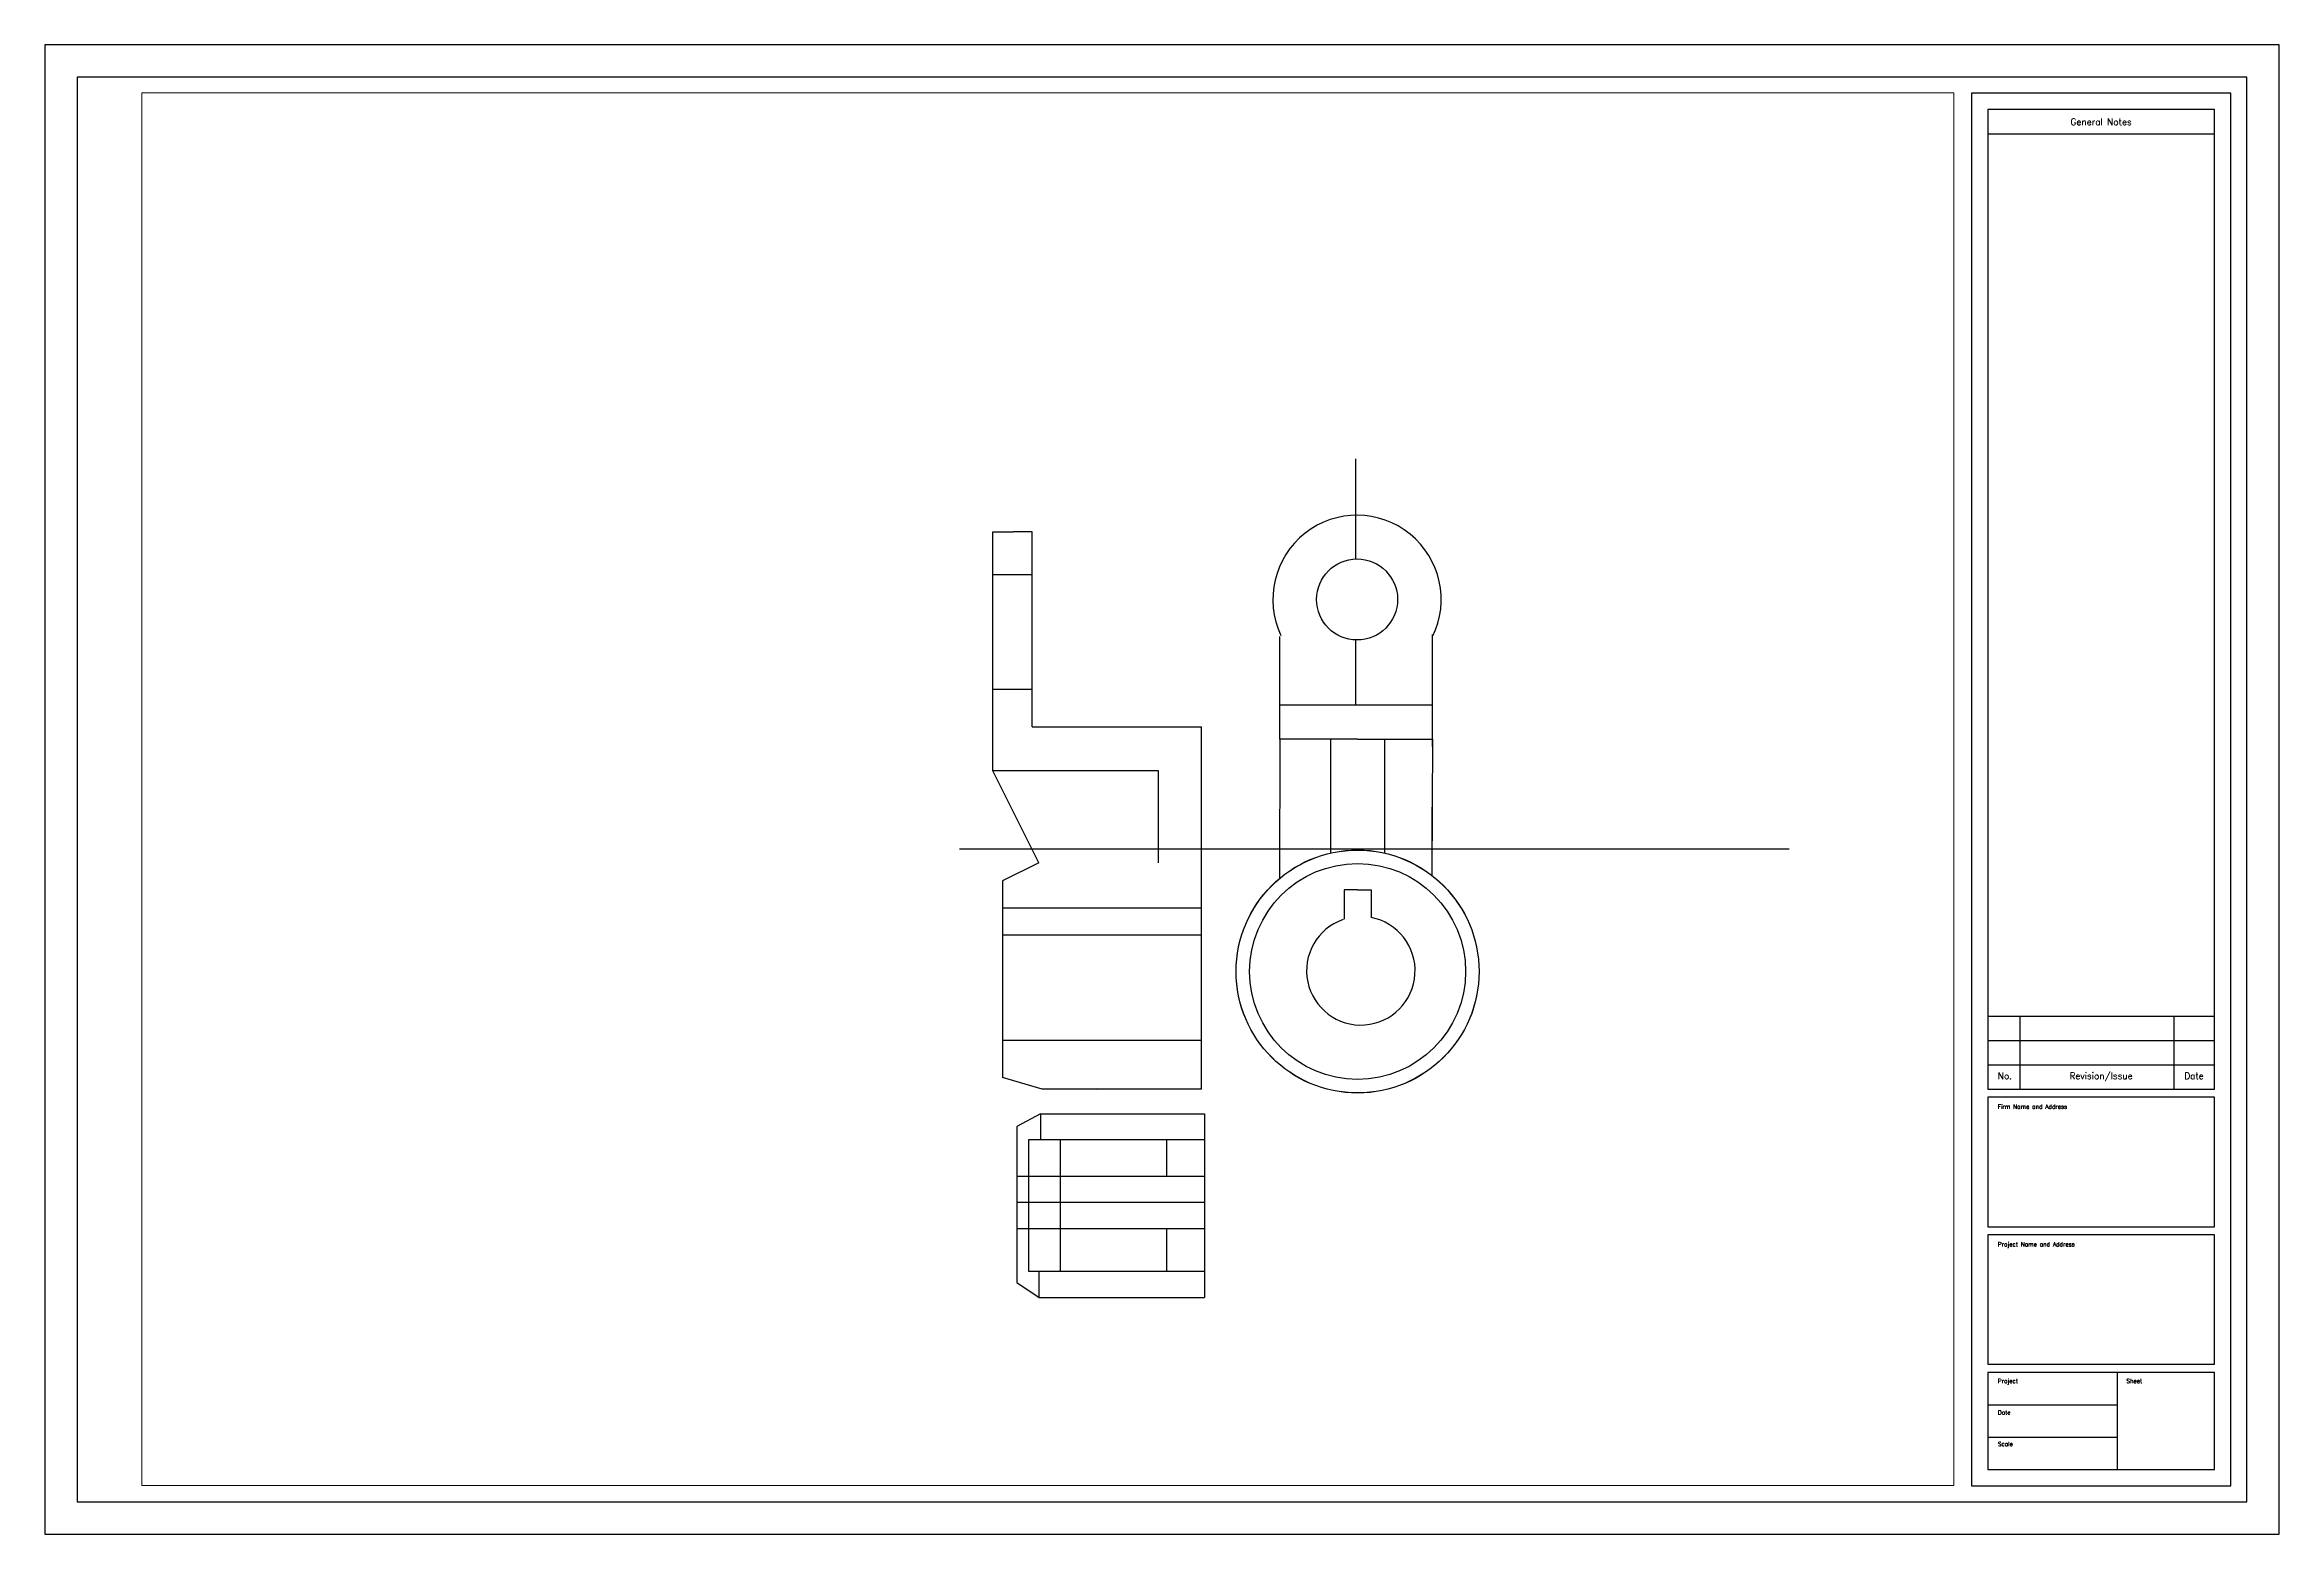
# Paper-space layout 'D-Size Layout' of a CAD drawing. Header units: inches. Extents: x 0 to 34.5, y 0 to 23.
# The model-space entities are those that its viewports show. They can reach past a viewport. Long polylines and large blocks are cut down to what shows.
import ezdxf
from ezdxf.enums import TextEntityAlignment as Align

# ---------------------------------------------------------------- set-up
doc = ezdxf.new("R2010")
doc.units = ezdxf.units.IN
doc.header["$LTSCALE"] = 48
doc.header["$MEASUREMENT"] = 0
doc.layers.add('Title Block', color=7, linetype='Continuous')
doc.layers.add('Viewport', color=5, linetype='Continuous')
doc.styles.add('Roman', font='romans')

# ---------------------------------------------------------------- blocks, each defined once
blk = doc.blocks.new('Architectural Title Block')
for p, q in [((34.5, 23), (0, 23)), ((0, 23), (0, 0)), ((34.5, 0), (34.5, 23)), ((34, 22.5), (0.5, 22.5)), ((0.5, 22.5), (0.5, 0.5)), ((34, 0.5), (34, 22.5)), ((33.75, 22.25), (29.75, 22.25)), ((29.75, 22.25), (29.75, 0.75)), ((33.75, 0.75), (33.75, 22.25)), ((33.5, 22), (30, 22)), ((30, 22), (30, 6.875)), ((33.5, 6.875), (33.5, 22)), ((30, 21.625), (33.5, 21.625)), ((30, 8), (33.5, 8)), ((30.5, 6.875), (30.5, 8)), ((32.875, 6.875), (32.875, 8)), ((30, 7.625), (33.5, 7.625)), ((30, 7.25), (33.5, 7.25)), ((30, 6.875), (33.5, 6.875)), ((33.5, 6.75), (30, 6.75)), ((30, 6.75), (30, 4.75)), ((33.5, 4.75), (33.5, 6.75)), ((30, 4.75), (33.5, 4.75)), ((33.5, 4.625), (30, 4.625)), ((30, 4.625), (30, 2.625)), ((33.5, 2.625), (33.5, 4.625)), ((30, 2.625), (33.5, 2.625)), ((33.5, 2.5), (30, 2.5)), ((30, 2.5), (30, 1)), ((32, 1), (32, 2.5)), ((33.5, 1), (33.5, 2.5)), ((30, 2), (32, 2)), ((30, 1.5), (32, 1.5)), ((29.75, 0.75), (33.75, 0.75)), ((30, 1), (33.5, 1)), ((0.5, 0.5), (34, 0.5)), ((0, 0), (34.5, 0))]:
    blk.add_line(p, q)
at = {"style": 'Roman'}
for s, p in [('General Notes', (31.7483, 21.8078)), ('No.', (30.2636, 7.0784)), ('Revision/Issue', (31.7483, 7.0784)), ('Date', (33.1838, 7.0784))]:
    blk.add_text(s, height=0.1, dxfattribs=at).set_placement(p, align=Align.MIDDLE_CENTER)
for s, p in [('Firm Name and Address', (30.1554, 6.5711)), ('Project Name and Address', (30.1554, 4.4461)), ('Project', (30.1554, 2.3346)), ('Sheet', (32.1399, 2.3346)), ('Date', (30.1554, 1.8489)), ('Scale', (30.1554, 1.3632))]:
    blk.add_text(s, height=0.065, dxfattribs=at).set_placement(p)
at = {"color": 0, "style": 'Roman', "flags": 8}
for tag, p in [('FNAME', (-0.05, 6)), ('REVDATE', (-0.05, 3)), ('USER', (-0.05, 0))]:
    blk.add_attdef(tag, p, '', height=0.15, rotation=90, dxfattribs=at)

msp = doc.modelspace()

# ---------------------------------------------------------------- linework, layer by layer
for p, q in [((834.3, 636.5), (834.3, 710.7)), ((834.3, 636.5), (834.3, 710.7)), ((565.2, 479.5), (565.2, 656.6)), ((565.2, 656.6), (580.2, 656.6)), ((594.4, 656.6), (580.2, 656.6)), ((594.4, 512.2), (594.4, 656.6)), ((565.2, 625.1), (594.4, 625.1)), ((890.9, 497.6), (891.1, 580.7)), ((891.1, 579.9), (891.5, 579.9)), ((777.9, 503), (777.9, 579.2)), ((834.3, 528.6), (834.3, 576.6)), ((834.3, 528.6), (834.3, 576.6)), ((565.2, 540.1), (594.4, 540.1)), ((594.4, 512.2), (719.7, 512.2)), ((719.7, 243.6), (719.7, 512.2)), ((777.9, 503), (777.6, 399.8)), ((815.5, 503), (777.9, 503)), ((835.5, 503), (815.5, 503)), ((815.5, 503), (815.5, 418.6)), ((835.5, 503), (855.5, 503)), ((835.5, 503), (890.9, 503)), ((855.5, 503), (855.5, 418.6)), ((890.9, 503), (890.4, 402.2)), ((687.9, 479.5), (565.2, 479.5)), ((599.2, 411.5), (565.2, 479.5)), ((687.9, 411.5), (687.9, 479.5)), ((571.3, 461.3), (571.3, 461.3)), ((890.6, 452.6), (890.4, 402.2)), ((540.5, 421.9), (1155.2, 421.9)), ((599.2, 411.5), (572.4, 398.1)), ((572.4, 398.1), (572.4, 252.2)), ((835.5, 391.4), (825.5, 391.4)), ((825.5, 391.4), (825.5, 369.7)), ((835.5, 391.4), (845.5, 391.4)), ((845.5, 391.4), (845.5, 370.9)), ((719.7, 377.9), (572.4, 377.9)), ((572.4, 358.1), (719.7, 358.1)), ((572.4, 280), (719.7, 280)), ((601.7, 243.6), (572.4, 252.2)), ((719.7, 243.6), (601.7, 243.6)), ((641.7, 243.1), (641.7, 243.1)), ((600.5, 225.4), (582.9, 215.9)), ((582.9, 215.9), (582.9, 100.4)), ((600.5, 225.4), (722, 225.4)), ((600.5, 225.4), (600.5, 206)), ((722, 225.4), (722, 89.3)), ((722, 206), (591.7, 206)), ((591.7, 206), (591.7, 108.9)), ((615.1, 206), (615.1, 108.9)), ((694, 206), (694, 179.3)), ((722, 206), (722, 206)), ((582.9, 182.9), (582.9, 182.9)), ((582.9, 159.9), (722, 159.9)), ((694, 140.5), (694, 108.9)), ((582.9, 100.4), (599.5, 89.3)), ((591.7, 108.9), (722, 108.9)), ((599.5, 89.3), (599.5, 108.9)), ((599.5, 89.3), (722, 89.3))]:
    msp.add_line(p, q)
at = {"color": 242, "true_color": 0xcd2027}
msp.add_line((777.9, 528.6), (891, 528.6), dxfattribs=at)
at = {"color": 240, "true_color": 0xed1f24}
for p, q in [((582.9, 179.3), (722, 179.3)), ((582.9, 140.5), (722, 140.5))]:
    msp.add_line(p, q, dxfattribs=at)
for centre, radius in [((835.1, 606.6), 30), ((835.5, 330.9), 90), ((835.5, 330.9), 90), ((835.5, 330.9), 90), ((835.5, 330.9), 90), ((835.5, 330.8), 90), ((835.5, 330.9), 80)]:
    msp.add_circle(centre, radius)
for centre, radius, start, end in [((835.1, 606.6), 62.4, 333.8233, 205.279), ((837.9, 331.4), 40.2, 109.1739, 79.0578)]:
    msp.add_arc(centre, radius, start, end)

psp = doc.layouts.new('D-Size Layout')

# ---------------------------------------------------------------- block references
at = {"layer": 'Title Block'}
psp.add_blockref('Architectural Title Block', (0, 0), dxfattribs=at)

# ---------------------------------------------------------------- viewports
at = {"layer": 'Viewport'}
psp.add_viewport(center=(15.488, 11.505), size=(27.976, 21.4991), view_center_point=(605.967, 465.994), view_height=1031.95692, dxfattribs=at)

doc.saveas('drawing.dxf')
